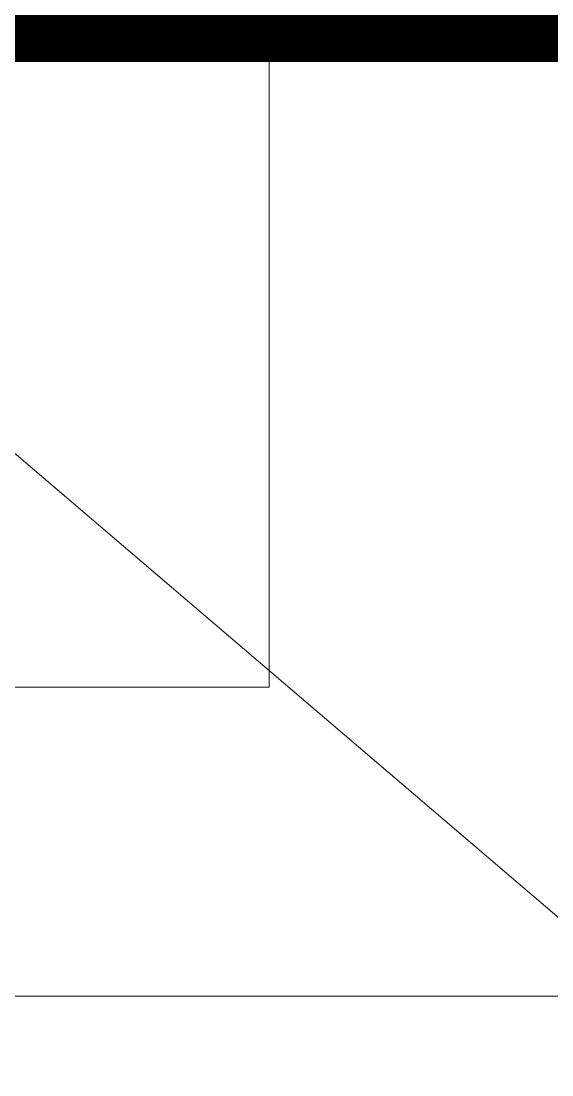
# Model space of a CAD drawing. Extents: x 179183 to 294833, y 947252 to 1004652.
# Drawn here: x 213252.2 to 213394.5, y 982849 to 983131.8 of the extents above; entities that cross this region are included whole.
import ezdxf

# ---------------------------------------------------------------- set-up
doc = ezdxf.new("R2010")
doc.units = 0
doc.header["$LTSCALE"] = 1000
doc.linetypes.add('DASH', pattern=[0.35, 0.25, -0.1])
doc.layers.add('a_shb', color=2, linetype='Continuous')
doc.layers.add('PIPE-暖回水', color=2, linetype='DASH')
doc.layers.add('a_shb_ls', color=32, linetype='Continuous', lineweight=13)

# ---------------------------------------------------------------- blocks, each defined once
blk = doc.blocks.new('落地式膨胀箱')
at = {"layer": 'a_shb', "linetype": 'Continuous', "lineweight": 15}
for p, q in [((1600, -450), (1600, 548.95)), ((1517.07, 415.29), (1517.07, 535.78)), ((1010.1, 415.29), (1517.07, 415.29))]:
    blk.add_line(p, q, dxfattribs=at)
at = {"layer": 'a_shb_ls'}
blk.add_line((1376.29, 574.77), (1713.99, 179.92), dxfattribs=at)

msp = doc.modelspace()

# ---------------------------------------------------------------- linework, layer by layer
at = {"layer": 'PIPE-暖回水', "linetype": 'DASH', "const_width": 40}
msp.add_lwpolyline([(211721.5, 983140.8), (215239.55, 983140.8)], dxfattribs=at)

# ---------------------------------------------------------------- block references
at = {"layer": 'a_shb', "xscale": -1, "rotation": 90}
msp.add_blockref('落地式膨胀箱', (213734.05, 984470.13), dxfattribs=at)

doc.saveas('drawing.dxf')
